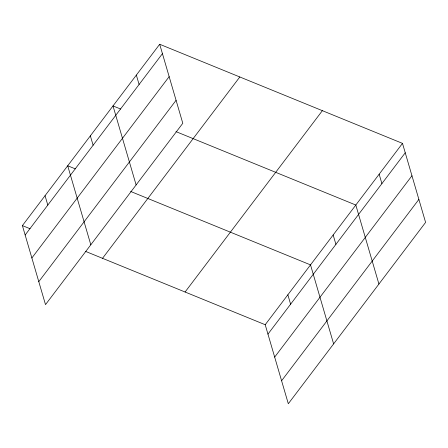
<?xml version="1.0" encoding="UTF-8"?>
<svg xmlns="http://www.w3.org/2000/svg" width="448" height="448" viewBox="0 0 448 448"><rect width="100%" height="100%" fill="white"/><g stroke="black" fill="none" stroke-linecap="round" stroke-linejoin="round"><path stroke-width="0.67" d="M159.69 44.262L182.795 123.278L45.506 304.623L22.4 225.607L159.69 44.262L402.494 143.377L425.6 222.393L288.31 403.738L265.205 324.722L85.355 251.306M25.15 235.01L162.434 53.659M31.864 257.981L169.154 76.636M38.786 281.652L176.075 100.307M102.525 258.317L239.814 76.972M185.08 292.012L322.37 110.667M265.205 324.722L402.494 143.377M267.954 334.118L405.244 152.774M274.674 357.095L411.958 175.75M281.596 380.761L418.88 199.416M120.641 109.038L113.008 105.918L136.114 184.934M175.969 131.617L355.818 205.033L378.924 284.049M75.337 168.879L67.704 165.766L90.81 244.782M130.659 191.464L310.514 264.88L333.62 343.89M22.4 225.607L30.033 228.726M379.154 174.205L381.903 183.602M333.166 234.954L335.91 244.356M287.857 294.801L290.606 304.198M136.349 75.09L139.098 84.493M90.356 135.845L93.106 145.242M45.052 195.686L47.802 205.083"/></g></svg>
